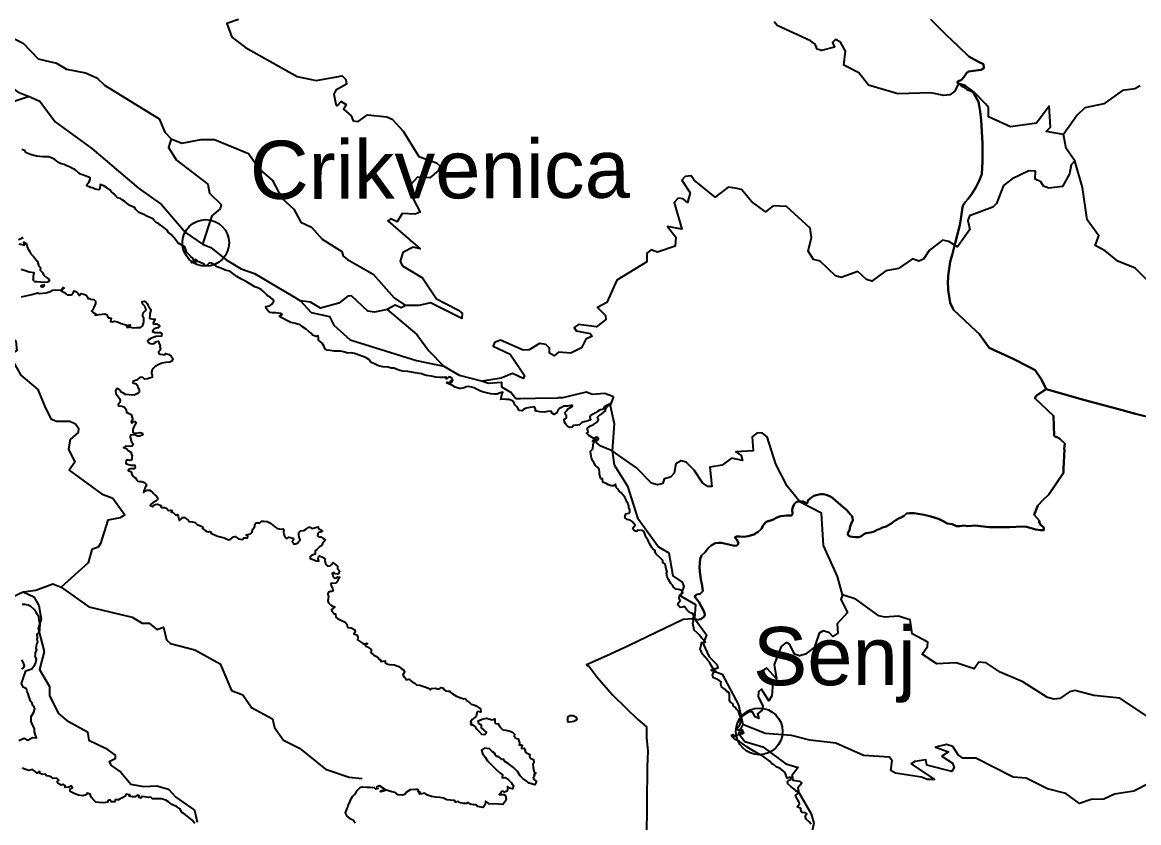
# Model space of a CAD drawing. Header units: metres. Extents: x 13.21 to 19.52, y 42.14 to 46.62.
# Drawn here: x 14.6221 to 15.0523, y 44.9561 to 45.2646 of the extents above; entities that cross this region are included whole.
import ezdxf

# ---------------------------------------------------------------- set-up
doc = ezdxf.new("R2010")
doc.units = ezdxf.units.M
doc.header["$MEASUREMENT"] = 0
for name, color, linetype in [('CESTE', 5, 'Continuous'), ('grad_manji', 1, 'Continuous'), ('granica', 2, 'Continuous'), ('hr', 9, 'Continuous'), ('naziv_manji', 1, 'Continuous')]:
    doc.layers.add(name, color=color, linetype=linetype)
doc.styles.get("Standard").update_dxf_attribs({"font": 'arial.ttf'})

msp = doc.modelspace()

# ---------------------------------------------------------------- linework, layer by layer
at = {"layer": 'CESTE'}
for p, q in [((14.69153, 45.17915), (14.69477, 45.17775)), ((14.69477, 45.17775), (14.70066, 45.17305)), ((14.71156, 45.16785), (14.72642, 45.15909)), ((14.72642, 45.15909), (14.72933, 45.15725)), ((14.82987, 45.11992), (14.82844, 45.11981)), ((14.81236, 45.1196), (14.81406, 45.11963)), ((14.81406, 45.11963), (14.81989, 45.11971)), ((14.81989, 45.11971), (14.82844, 45.11981)), ((14.8991, 44.99688), (14.89977, 44.99393))]:
    msp.add_line(p, q, dxfattribs=at)
for points in [[(14.61054, 45.26274), (14.61355, 45.25999), (14.61834, 45.25865), (14.62242, 45.25653), (14.6282, 45.25054), (14.63533, 45.24887), (14.63919, 45.24656), (14.64649, 45.24515), (14.65083, 45.24326), (14.65385, 45.24037), (14.67482, 45.22739), (14.67707, 45.22222), (14.67944, 45.21972)], [(14.70542, 45.2657), (14.70095, 45.26413), (14.70286, 45.25886), (14.70813, 45.25494), (14.72809, 45.24377), (14.73539, 45.24222), (14.74539, 45.24394), (14.74681, 45.24259), (14.74702, 45.2408), (14.74293, 45.23847), (14.74216, 45.23691), (14.74293, 45.23301), (14.7434, 45.23244), (14.74501, 45.23407), (14.74688, 45.23298), (14.74584, 45.23118), (14.74884, 45.22852), (14.74957, 45.22663), (14.75152, 45.22632), (14.75516, 45.22898), (14.76262, 45.22823), (14.76471, 45.22723), (14.76888, 45.2227), (14.77491, 45.21283), (14.78173, 45.21043), (14.78314, 45.20914), (14.78243, 45.20741), (14.77912, 45.20465), (14.77436, 45.20491), (14.77163, 45.20182), (14.77278, 45.19652), (14.77545, 45.19141), (14.77346, 45.19071), (14.76846, 45.19091), (14.76653, 45.18773), (14.7642, 45.18891), (14.76304, 45.18808), (14.77548, 45.17728), (14.77276, 45.17799), (14.76883, 45.17591), (14.76775, 45.17244), (14.76868, 45.17074), (14.77631, 45.16611), (14.78179, 45.15802), (14.79001, 45.1538), (14.7916, 45.15245), (14.79154, 45.15043), (14.7794, 45.15655), (14.77494, 45.15551), (14.76982, 45.15546)], [(15.02343, 45.22137), (15.01664, 45.22254), (15.01839, 45.22414), (15.01789, 45.23224), (15.01297, 45.22577), (15.00289, 45.22434), (14.99451, 45.22821), (14.99448, 45.23173), (14.99334, 45.2332), (14.98897, 45.23764), (14.98541, 45.24022), (14.98287, 45.24107), (14.98144, 45.23803), (14.97959, 45.23671), (14.97721, 45.23643), (14.97226, 45.23747), (14.95954, 45.23707), (14.9482, 45.24043), (14.94453, 45.24507), (14.93865, 45.24805), (14.93931, 45.25352), (14.93748, 45.25694), (14.93552, 45.25794), (14.9344, 45.25678), (14.93509, 45.25498), (14.9301, 45.25373), (14.9284, 45.25431), (14.92763, 45.25619), (14.92582, 45.25744), (14.91296, 45.2634), (14.91181, 45.26485)], [(14.61688, 45.24044), (14.6203, 45.23781), (14.62472, 45.23599)], [(15.05293, 45.24016), (15.05089, 45.23899), (15.04604, 45.23836), (15.0389, 45.2332), (15.03164, 45.23163), (15.02862, 45.22876), (15.02343, 45.22137)], [(14.62472, 45.23599), (14.6178, 45.2337), (14.61457, 45.23131)], [(14.62472, 45.23599), (14.62886, 45.23421), (14.63475, 45.22622), (14.64891, 45.21592), (14.66687, 45.20074), (14.6758, 45.19433), (14.68506, 45.18362), (14.69153, 45.17915)], [(14.67944, 45.21972), (14.6785, 45.2164), (14.68148, 45.21143), (14.6936, 45.20226), (14.69431, 45.19876), (14.69882, 45.19436), (14.6984, 45.19273), (14.69511, 45.19001), (14.69153, 45.17915)], [(14.67944, 45.21972), (14.68366, 45.21798), (14.6911, 45.21945), (14.69617, 45.21943), (14.70935, 45.21409), (14.71377, 45.20772), (14.71859, 45.20365), (14.72211, 45.19688), (14.72678, 45.19262), (14.72941, 45.18764), (14.73354, 45.18561), (14.7377, 45.18107), (14.74524, 45.17629), (14.74581, 45.17449), (14.74748, 45.17325), (14.75728, 45.16755), (14.76543, 45.15842), (14.76982, 45.15546)], [(15.02777, 45.21117), (15.02443, 45.21601), (15.02343, 45.22137)], [(15.02777, 45.21117), (15.02631, 45.20966), (15.02569, 45.20617), (15.02292, 45.20133), (15.01765, 45.20065), (15.01572, 45.20142), (15.01468, 45.20318), (15.01239, 45.20419), (15.01262, 45.20721), (15.01003, 45.2073), (15.00363, 45.20432), (15.00022, 45.20169), (14.99751, 45.19475), (14.99607, 45.19337), (14.98717, 45.18999), (14.98646, 45.18823), (14.98733, 45.1847), (14.98255, 45.17808), (14.97921, 45.18007), (14.97678, 45.1806), (14.97158, 45.17667), (14.96947, 45.17327), (14.96765, 45.1725), (14.96521, 45.17339), (14.95977, 45.16969), (14.95496, 45.16884), (14.94954, 45.1649), (14.94748, 45.16547), (14.94415, 45.16852), (14.93763, 45.16625), (14.93544, 45.16687), (14.92957, 45.17259), (14.92706, 45.17316), (14.92502, 45.17638), (14.92624, 45.18165), (14.92577, 45.18525), (14.9166, 45.19358), (14.91152, 45.19384), (14.90857, 45.19154), (14.90317, 45.19557), (14.89931, 45.20015), (14.89684, 45.20073), (14.89418, 45.20107), (14.88913, 45.19722), (14.88099, 45.20371), (14.87989, 45.20545), (14.8776, 45.20518), (14.8763, 45.20377), (14.87948, 45.19888), (14.87853, 45.19522), (14.87684, 45.19656), (14.87492, 45.1968), (14.87327, 45.19519), (14.8763, 45.18494), (14.87071, 45.18592), (14.87391, 45.18176), (14.87377, 45.17833), (14.86694, 45.17605), (14.86451, 45.17688), (14.86279, 45.17569), (14.86279, 45.17223), (14.85119, 45.16526), (14.84741, 45.15662), (14.84377, 45.15472), (14.84691, 45.15161), (14.84701, 45.15002), (14.84343, 45.14724), (14.83651, 45.14813), (14.83479, 45.14701), (14.83555, 45.14564), (14.8409, 45.14472), (14.84167, 45.14361), (14.83933, 45.1425), (14.83756, 45.13908), (14.83345, 45.13714), (14.82877, 45.13744), (14.82708, 45.136), (14.82523, 45.13714), (14.82524, 45.13902), (14.82384, 45.14042), (14.82147, 45.14083), (14.81744, 45.13843), (14.81511, 45.13825), (14.80634, 45.1421), (14.80407, 45.1412), (14.80359, 45.13981), (14.81016, 45.13672), (14.81562, 45.12844), (14.81518, 45.12729), (14.81097, 45.12931), (14.80662, 45.12751), (14.79945, 45.12628)], [(15.11689, 45.12358), (15.10956, 45.13299), (15.1009, 45.13957), (15.09692, 45.14182), (15.09209, 45.1428), (15.08855, 45.14005), (15.08651, 45.13958), (15.07651, 45.14788), (15.06986, 45.15029), (15.06686, 45.15324), (15.06471, 45.15649), (15.06405, 45.1619), (15.05538, 45.16546), (15.05097, 45.16987), (15.04435, 45.1725), (15.03941, 45.17658), (15.03555, 45.17863), (15.03694, 45.18226), (15.03246, 45.1885), (15.03069, 45.20091), (15.02777, 45.21117)], [(14.70066, 45.17305), (14.70649, 45.1696), (14.71156, 45.16785)], [(14.76271, 45.15392), (14.75782, 45.15293), (14.75531, 45.15322), (14.749, 45.15912), (14.74758, 45.15902), (14.74405, 45.15631), (14.73702, 45.15449), (14.73314, 45.15674), (14.72933, 45.15725)], [(14.72933, 45.15725), (14.73343, 45.15275), (14.74056, 45.15126), (14.74222, 45.14786), (14.74847, 45.14219), (14.77403, 45.13422), (14.78458, 45.13207)], [(14.76982, 45.15546), (14.76809, 45.15451), (14.7658, 45.15565), (14.76271, 45.15392)], [(14.76271, 45.15392), (14.77412, 45.1443), (14.77875, 45.13796), (14.78458, 45.13207)], [(14.61173, 45.14599), (14.61628, 45.14442), (14.6196, 45.14167), (14.61996, 45.13816), (14.61795, 45.13689), (14.61766, 45.1354), (14.62158, 45.12866), (14.62807, 45.1231), (14.63064, 45.11683)], [(14.78458, 45.13207), (14.79042, 45.12861), (14.79945, 45.12628)], [(14.79945, 45.12628), (14.80181, 45.12553), (14.80684, 45.12585), (14.80678, 45.12411), (14.81055, 45.12195), (14.81236, 45.1196)], [(14.82987, 45.11992), (14.83949, 45.1222), (14.84176, 45.12134), (14.84662, 45.12165), (14.84994, 45.12034)], [(14.84994, 45.12034), (14.84866, 45.11687), (14.85018, 45.1098), (14.84944, 45.09939)], [(14.63064, 45.11683), (14.63307, 45.11172), (14.63534, 45.11091), (14.6404, 45.11082), (14.64261, 45.10982), (14.64381, 45.10823), (14.64366, 45.10649), (14.64051, 45.10377), (14.63992, 45.10012), (14.64234, 45.0951), (14.64023, 45.09198), (14.65258, 45.08282), (14.657, 45.08126), (14.66166, 45.07476), (14.65985, 45.07367), (14.65503, 45.07266), (14.65224, 45.06378), (14.65134, 45.06227), (14.64889, 45.06148), (14.64746, 45.05631), (14.63712, 45.04694)], [(14.84944, 45.09939), (14.84502, 45.10119), (14.84346, 45.10259), (14.84308, 45.10469), (14.8417, 45.10295)], [(14.93816, 45.04391), (14.93632, 45.05096), (14.93085, 45.06291), (14.93011, 45.07546), (14.92191, 45.07961), (14.91694, 45.08587), (14.91245, 45.09428), (14.90919, 45.10485), (14.90743, 45.10628), (14.90527, 45.10633), (14.90345, 45.10485), (14.9038, 45.0994), (14.8971, 45.0991), (14.89909, 45.09763), (14.8997, 45.09571), (14.8954, 45.09664), (14.89179, 45.0939), (14.88702, 45.09319), (14.8879, 45.08573), (14.88635, 45.08571), (14.8843, 45.08712), (14.88105, 45.092), (14.87793, 45.09505), (14.87604, 45.09561), (14.87391, 45.09437), (14.8733, 45.09081), (14.8719, 45.08933), (14.86945, 45.0887), (14.86892, 45.08686), (14.86697, 45.08628), (14.86456, 45.08696), (14.85878, 45.09292), (14.84944, 45.09939)], [(14.84944, 45.09939), (14.85021, 45.09406), (14.85535, 45.08586), (14.85926, 45.07361), (14.86735, 45.06244), (14.87122, 45.06015), (14.87281, 45.0513), (14.87647, 45.04879), (14.87709, 45.0472), (14.8758, 45.04357), (14.88157, 45.04018), (14.88121, 45.03486), (14.88575, 45.0285), (14.88446, 45.02511), (14.88685, 45.02001), (14.88988, 45.01697), (14.89017, 45.01572), (14.88759, 45.01495), (14.89177, 45.01337), (14.89806, 45.00154), (14.8991, 44.99688)], [(14.53599, 45.09813), (14.53629, 45.09631), (14.53935, 45.09357), (14.54341, 45.08695), (14.54403, 45.08169), (14.55337, 45.0732), (14.55424, 45.07156), (14.55524, 45.06077), (14.5566, 45.05725), (14.56291, 45.05443), (14.56706, 45.04996), (14.56652, 45.0465), (14.56822, 45.04507), (14.56812, 45.03973), (14.57034, 45.03454), (14.57974, 45.03234), (14.58951, 45.03427), (14.59961, 45.03446), (14.62242, 45.04514)], [(14.62242, 45.04514), (14.62739, 45.0458), (14.63389, 45.04812), (14.63712, 45.04694)], [(14.63712, 45.04694), (14.64781, 45.03936), (14.66448, 45.0353), (14.6683, 45.033), (14.67096, 45.033), (14.67398, 45.03052), (14.67652, 45.03153), (14.67772, 45.02654), (14.67922, 45.02513), (14.68861, 45.02272), (14.69839, 45.01733), (14.70274, 45.00704), (14.70705, 45.00535), (14.7105, 45.00057), (14.71858, 44.99612), (14.71927, 44.99275), (14.72278, 44.98798), (14.72896, 44.98487), (14.73892, 44.97676), (14.74805, 44.97373), (14.75308, 44.97314)], [(14.62242, 45.04514), (14.62659, 45.04316), (14.62851, 45.03986), (14.62933, 45.03451), (14.62823, 45.03099), (14.63053, 45.02216), (14.62872, 45.01521), (14.6326, 45.0086), (14.63264, 45.00502), (14.63602, 44.99826), (14.63922, 44.99551), (14.64728, 44.99114), (14.64778, 44.98789), (14.65422, 44.98485), (14.65792, 44.98218), (14.65791, 44.98074), (14.65561, 44.97956), (14.65637, 44.97813), (14.6601, 44.97555), (14.66395, 44.97095), (14.66885, 44.9701), (14.67396, 44.97039), (14.6785, 44.96901), (14.68129, 44.96602), (14.68844, 44.96099), (14.68954, 44.95635)], [(14.93816, 45.04391), (14.93758, 45.0421), (14.94011, 45.03715), (14.93613, 45.03274), (14.93639, 45.02922), (14.93451, 45.02789), (14.93324, 45.02929), (14.93081, 45.03007), (14.92921, 45.02913), (14.92741, 45.02382), (14.92398, 45.02107), (14.92158, 45.02037), (14.91968, 45.02111), (14.91791, 45.02485), (14.91647, 45.02556), (14.91454, 45.02409), (14.9119, 45.01712), (14.91271, 45.01151), (14.909, 45.01564), (14.9071, 45.01448), (14.90757, 45.01287), (14.91132, 45.01021), (14.91101, 45.005), (14.90984, 45.00311), (14.90698, 45.00764), (14.90582, 45.00652), (14.90564, 45.0046), (14.90748, 45.00111), (14.90722, 44.99952), (14.90541, 44.99813), (14.90601, 44.99622), (14.90457, 44.99689), (14.90356, 44.99887), (14.90209, 44.99883), (14.8991, 44.99688)], [(15.05804, 44.99556), (15.04508, 45.00411), (15.035, 45.00511), (15.02777, 45.00709), (15.02572, 45.00662), (15.02197, 45.00394), (15.0196, 45.00375), (15.01717, 45.0044), (15.00775, 45.01043), (14.99901, 45.01409), (14.9935, 45.01779), (14.99077, 45.01805), (14.98894, 45.01537), (14.98201, 45.01769), (14.97454, 45.01733), (14.96886, 45.02111), (14.97102, 45.02405), (14.97107, 45.02576), (14.96499, 45.02893), (14.96428, 45.03425), (14.95965, 45.03566), (14.95455, 45.03533), (14.95217, 45.03589), (14.94335, 45.04232), (14.93816, 45.04391)], [(14.89977, 44.99393), (14.89818, 44.99059), (14.90051, 44.98745), (14.90749, 44.9853), (14.91631, 44.97882), (14.92106, 44.97745), (14.91878, 44.97439), (14.91904, 44.97255), (14.92164, 44.97216), (14.92247, 44.97133), (14.92104, 44.96959), (14.92136, 44.96781), (14.92613, 44.95949), (14.92718, 44.95594), (14.92634, 44.9525), (14.92327, 44.94979), (14.92538, 44.94645), (14.92143, 44.9423), (14.91964, 44.93152), (14.91687, 44.9288), (14.91541, 44.92527)], [(15.05676, 44.97146), (15.05047, 44.96831), (15.04308, 44.96712), (15.03885, 44.96515), (15.03404, 44.96506), (15.0295, 44.96348), (15.02426, 44.96733), (15.01717, 44.96919), (15.00893, 44.97328), (15.00393, 44.97361), (14.98954, 44.98104), (14.9846, 44.981), (14.98273, 44.98223), (14.98068, 44.98549), (14.97831, 44.98626), (14.97401, 44.98529), (14.97905, 44.98348), (14.97654, 44.98171), (14.98059, 44.97906), (14.98129, 44.97736), (14.98027, 44.97583), (14.97076, 44.97835), (14.97033, 44.98033), (14.96609, 44.97973), (14.96472, 44.97877), (14.97362, 44.97272), (14.97083, 44.97279), (14.96862, 44.97373), (14.95856, 44.97521), (14.95688, 44.97621), (14.95735, 44.97996), (14.95629, 44.98144), (14.94635, 44.98202), (14.9356, 44.98671), (14.92564, 44.98788), (14.91851, 44.98975), (14.9084, 44.99049), (14.89977, 44.99393)]]:
    msp.add_lwpolyline(points, dxfattribs=at)
at = {"layer": 'grad_manji'}
for centre in [(14.69282, 45.17958), (14.90613, 44.99132)]:
    msp.add_circle(centre, 0.00898, dxfattribs=at)
at = {"layer": 'granica'}
msp.add_lwpolyline([(14.88068, 45.03466), (14.87681, 45.03439), (14.87654, 45.03436), (14.85603, 45.02436), (14.84882, 45.02108), (14.84279, 45.01844), (14.83956, 45.01698), (14.84051, 45.01626), (14.84366, 45.01217), (14.84961, 45.00537), (14.85479, 45.00032), (14.85931, 44.99593), (14.86261, 44.99302), (14.86264, 44.98896), (14.86319, 44.98364), (14.86298, 44.9777), (14.86201, 44.8805)], dxfattribs=at)
at = {"layer": 'hr'}
for points in [[(14.97218, 45.26573), (14.97809, 45.2598), (14.98269, 45.25548), (14.9869, 45.25145), (14.99057, 45.24934), (14.99256, 45.24842), (14.9927, 45.24695), (14.9917, 45.24624), (14.98675, 45.24559), (14.98593, 45.24503), (14.98497, 45.24348), (14.98405, 45.2424), (14.98264, 45.24183), (14.98233, 45.2414), (14.98326, 45.24071), (14.984, 45.24002), (14.98482, 45.23975), (14.98542, 45.23938), (14.98623, 45.2386), (14.98785, 45.23809), (14.98851, 45.23763), (14.9895, 45.23602), (14.99058, 45.23392), (14.99105, 45.23173), (14.99124, 45.23029), (14.99167, 45.22688), (14.99215, 45.21797), (14.99214, 45.21093), (14.99183, 45.20609), (14.99171, 45.20576), (14.99089, 45.20351), (14.98952, 45.2009), (14.98807, 45.19851), (14.98664, 45.19651), (14.98553, 45.19527), (14.98473, 45.19416), (14.98448, 45.19325), (14.98411, 45.19062), (14.98391, 45.18955), (14.98357, 45.18727), (14.98326, 45.18587), (14.9816, 45.17948), (14.98049, 45.17505), (14.97974, 45.17235), (14.97893, 45.16695), (14.97891, 45.16595), (14.97884, 45.16456), (14.97892, 45.16181), (14.97892, 45.16145), (14.97974, 45.15649), (14.98099, 45.15385), (14.98968, 45.14551), (14.99089, 45.14449), (14.99477, 45.13914), (15.00395, 45.13494), (15.00977, 45.13191), (15.01242, 45.13055), (15.01495, 45.12694), (15.01665, 45.12316), (15.01299, 45.12075), (15.01229, 45.11976), (15.01955, 45.11289), (15.01971, 45.10527), (15.02021, 45.1049), (15.02084, 45.10472), (15.02143, 45.10447), (15.02205, 45.104), (15.02391, 45.10229), (15.02364, 45.10011), (15.02369, 45.09999), (15.02341, 45.09261), (15.0234, 45.091), (15.01776, 45.08262), (15.0155, 45.08062), (15.01352, 45.07843), (15.01212, 45.07484), (15.01409, 45.07244), (15.01383, 45.07185), (15.01421, 45.07154), (15.01433, 45.07117), (15.01457, 45.07085), (15.01486, 45.07064), (15.01522, 45.07046), (15.01548, 45.07016), (15.0158, 45.06965), (15.0158, 45.06935), (15.01574, 45.06893), (15.01438, 45.06893), (15.01265, 45.06909), (15.00906, 45.07013), (15.00752, 45.07024), (15.00253, 45.07005), (14.99478, 45.07005), (14.98919, 45.07061), (14.98656, 45.0704), (14.98496, 45.07061), (14.98344, 45.07039), (14.98214, 45.07047), (14.98052, 45.07112), (14.97851, 45.0714), (14.97719, 45.07226), (14.97517, 45.07318), (14.97225, 45.07411), (14.96973, 45.07475), (14.9658, 45.0754), (14.96398, 45.0754), (14.96305, 45.07526), (14.96287, 45.07523), (14.96192, 45.07434), (14.9615, 45.07409), (14.96076, 45.0738), (14.95975, 45.07334), (14.95875, 45.07276), (14.95799, 45.07224), (14.95723, 45.07159), (14.95507, 45.07027), (14.95411, 45.07005), (14.9532, 45.06974), (14.9524, 45.0693), (14.95148, 45.06898), (14.95058, 45.0683), (14.94902, 45.06795), (14.94731, 45.06777), (14.94665, 45.06741), (14.94529, 45.06648), (14.94433, 45.06612), (14.94316, 45.06612), (14.94207, 45.06626), (14.94121, 45.06641), (14.94045, 45.06678), (14.94025, 45.06734), (14.9404, 45.06791), (14.9405, 45.06822), (14.9409, 45.06888), (14.94116, 45.07026), (14.94155, 45.07137), (14.94216, 45.07276), (14.94211, 45.07369), (14.94179, 45.07441), (14.94121, 45.07505), (14.94054, 45.07586), (14.93978, 45.07673), (14.93847, 45.07773), (14.93449, 45.08125), (14.93363, 45.08186), (14.93191, 45.08253), (14.93086, 45.08272), (14.92975, 45.08268), (14.92858, 45.08246), (14.92717, 45.08204), (14.92642, 45.08157), (14.92487, 45.08025), (14.92476, 45.07943), (14.9244, 45.07917), (14.92305, 45.07989), (14.92218, 45.07986), (14.92103, 45.07993), (14.92037, 45.07967), (14.91982, 45.07914), (14.91941, 45.07857), (14.91891, 45.07735), (14.91876, 45.07643), (14.91891, 45.07558), (14.91891, 45.075), (14.91851, 45.07456), (14.91771, 45.07446), (14.91679, 45.07454), (14.91443, 45.07421), (14.91357, 45.07403), (14.91236, 45.07349), (14.91161, 45.07299), (14.90878, 45.07204), (14.9087, 45.07196), (14.90786, 45.07103), (14.90767, 45.07083), (14.90696, 45.06933), (14.90566, 45.06818), (14.90405, 45.06725), (14.90185, 45.06655), (14.90013, 45.06632), (14.89881, 45.06647), (14.8972, 45.06646), (14.89671, 45.06603), (14.89761, 45.06504), (14.89811, 45.06375), (14.8975, 45.06297), (14.8966, 45.06289), (14.89157, 45.06396), (14.89036, 45.06403), (14.88913, 45.06381), (14.88763, 45.06295), (14.88642, 45.06188), (14.88522, 45.06045), (14.88392, 45.0591), (14.88341, 45.05767), (14.88321, 45.05631), (14.88311, 45.05453), (14.88321, 45.0531), (14.88363, 45.04982), (14.88413, 45.0476), (14.88433, 45.04539), (14.88333, 45.04432), (14.88203, 45.0441), (14.88132, 45.04353), (14.88152, 45.04275), (14.88233, 45.0419), (14.88293, 45.04096), (14.88386, 45.03926), (14.88456, 45.03819), (14.88506, 45.03697), (14.88517, 45.03597), (14.88466, 45.03532), (14.88366, 45.03461), (14.88215, 45.03432), (14.88092, 45.03468), (14.88068, 45.03466), (14.88065, 45.03536), (14.881, 45.03588), (14.8808, 45.03616), (14.88036, 45.03676), (14.87958, 45.03705), (14.87887, 45.03755), (14.87821, 45.03814), (14.87737, 45.0394), (14.87657, 45.03923), (14.87561, 45.039), (14.8748, 45.04008), (14.87503, 45.04084), (14.87567, 45.04171), (14.87529, 45.04263), (14.87544, 45.04365), (14.87666, 45.04457), (14.87629, 45.0456), (14.87506, 45.04601), (14.87414, 45.04616), (14.87326, 45.04678), (14.87274, 45.04765), (14.87203, 45.04836), (14.87111, 45.04991), (14.8706, 45.05085), (14.87033, 45.05224), (14.87062, 45.053), (14.8703, 45.05385), (14.87005, 45.05523), (14.86989, 45.05578), (14.86902, 45.05634), (14.8689, 45.05713), (14.86792, 45.05818), (14.86639, 45.05964), (14.86593, 45.06035), (14.86596, 45.06102), (14.86514, 45.06161), (14.86466, 45.06222), (14.86395, 45.06344), (14.86322, 45.06517), (14.86248, 45.06605), (14.86211, 45.06707), (14.8618, 45.06824), (14.86084, 45.06869), (14.85921, 45.06885), (14.85898, 45.06841), (14.85844, 45.06851), (14.85779, 45.06889), (14.85738, 45.06943), (14.85781, 45.07015), (14.85834, 45.07085), (14.85785, 45.07146), (14.85709, 45.07226), (14.85631, 45.07269), (14.85528, 45.07293), (14.85433, 45.07379), (14.85465, 45.07521), (14.85582, 45.0754), (14.85626, 45.07594), (14.8563, 45.07676), (14.8559, 45.07761), (14.8558, 45.07827), (14.85544, 45.07926), (14.85512, 45.07982), (14.85476, 45.08083), (14.85429, 45.08153), (14.85368, 45.08236), (14.85276, 45.08341), (14.85211, 45.08396), (14.85155, 45.08479), (14.85103, 45.08532), (14.85067, 45.08654), (14.84998, 45.08598), (14.84915, 45.08596), (14.84808, 45.08635), (14.84733, 45.08675), (14.84649, 45.08709), (14.84581, 45.08739), (14.84565, 45.08864), (14.84501, 45.0887), (14.84499, 45.08912), (14.84455, 45.09045), (14.84461, 45.09144), (14.84438, 45.09224), (14.84388, 45.09306), (14.84299, 45.09385), (14.84235, 45.09493), (14.84187, 45.09572), (14.84147, 45.09669), (14.84122, 45.09811), (14.84103, 45.09934), (14.84197, 45.1002), (14.84216, 45.10173), (14.84228, 45.10251), (14.84272, 45.10328), (14.84373, 45.10356), (14.84415, 45.1041), (14.84372, 45.10466), (14.84237, 45.10425), (14.8404, 45.10536), (14.83951, 45.10621), (14.84024, 45.10661), (14.84001, 45.10735), (14.83978, 45.1081), (14.84078, 45.10891), (14.8423, 45.10965), (14.84381, 45.11057), (14.8442, 45.11149), (14.84368, 45.11234), (14.84435, 45.11298), (14.84548, 45.11376), (14.84684, 45.11482), (14.8469, 45.1156), (14.84725, 45.11613), (14.84876, 45.11757), (14.84816, 45.11734), (14.8475, 45.11709), (14.84646, 45.11637), (14.84589, 45.11535), (14.84483, 45.11523), (14.84374, 45.11456), (14.84302, 45.11404), (14.84214, 45.11352), (14.84136, 45.11313), (14.84086, 45.11249), (14.84103, 45.11134), (14.84021, 45.11102), (14.83862, 45.11058), (14.83758, 45.11018), (14.83685, 45.10945), (14.83595, 45.1093), (14.83459, 45.10919), (14.83398, 45.10859), (14.83318, 45.10842), (14.83248, 45.10865), (14.83189, 45.10929), (14.83142, 45.10989), (14.83101, 45.11045), (14.83091, 45.1116), (14.83181, 45.1121), (14.83189, 45.11306), (14.83149, 45.11346), (14.83135, 45.11439), (14.83183, 45.11492), (14.83231, 45.11559), (14.83306, 45.11607), (14.83415, 45.11664), (14.8342, 45.11692), (14.83348, 45.11698), (14.8322, 45.1167), (14.83084, 45.11663), (14.82988, 45.11611), (14.82968, 45.116), (14.82919, 45.11574), (14.8285, 45.115), (14.82796, 45.11391), (14.82708, 45.1134), (14.82644, 45.11379), (14.82596, 45.1147), (14.82451, 45.11457), (14.82319, 45.11441), (14.8216, 45.11447), (14.81971, 45.11492), (14.81987, 45.11553), (14.81951, 45.11636), (14.81775, 45.1161), (14.81637, 45.11593), (14.81538, 45.11548), (14.81458, 45.11491), (14.81362, 45.11497), (14.81306, 45.11587), (14.81257, 45.11655), (14.81204, 45.11709), (14.8118, 45.11752), (14.81165, 45.11779), (14.811, 45.11868), (14.80964, 45.11918), (14.80847, 45.11929), (14.80742, 45.11938), (14.80656, 45.11921), (14.80669, 45.11974), (14.80696, 45.121), (14.80735, 45.12203), (14.80583, 45.12166), (14.80514, 45.12132), (14.80385, 45.12129), (14.80265, 45.12135), (14.80095, 45.12175), (14.7995, 45.1222), (14.79843, 45.12256), (14.79713, 45.12327), (14.79625, 45.1237), (14.79414, 45.12419), (14.79326, 45.12417), (14.79184, 45.12357), (14.79115, 45.12351), (14.79048, 45.12345), (14.7897, 45.12367), (14.78893, 45.12399), (14.78788, 45.12462), (14.78699, 45.12501), (14.78571, 45.12547), (14.78587, 45.12592), (14.78651, 45.12581), (14.78715, 45.12564), (14.78779, 45.12609), (14.78707, 45.12632), (14.78803, 45.12672), (14.78762, 45.12751), (14.78706, 45.12785), (14.78646, 45.12799), (14.78562, 45.12717), (14.78515, 45.12745), (14.78542, 45.12783), (14.78523, 45.1278), (14.7841, 45.12768), (14.78303, 45.12767), (14.78146, 45.12778), (14.77985, 45.12818), (14.7778, 45.12852), (14.77602, 45.12915), (14.77349, 45.12948), (14.77071, 45.13008), (14.76859, 45.13018), (14.7668, 45.13065), (14.76543, 45.13135), (14.76433, 45.13132), (14.76316, 45.13164), (14.76112, 45.13179), (14.75939, 45.13224), (14.7579, 45.13292), (14.7566, 45.13348), (14.75603, 45.13437), (14.75467, 45.13524), (14.75371, 45.13572), (14.75018, 45.13693), (14.74882, 45.13723), (14.74745, 45.13713), (14.74643, 45.13742), (14.74488, 45.13786), (14.74389, 45.13784), (14.74233, 45.13786), (14.74071, 45.13808), (14.73942, 45.13819), (14.73873, 45.13889), (14.73838, 45.13989), (14.73766, 45.14096), (14.73686, 45.14164), (14.73627, 45.14204), (14.73633, 45.14284), (14.73619, 45.14378), (14.73531, 45.14348), (14.73401, 45.144), (14.7334, 45.14478), (14.73265, 45.14537), (14.73153, 45.1463), (14.72974, 45.14755), (14.72915, 45.14798), (14.72833, 45.14832), (14.72684, 45.14866), (14.72563, 45.14897), (14.72434, 45.14949), (14.7236, 45.14993), (14.72261, 45.15045), (14.72184, 45.15081), (14.72125, 45.1514), (14.72224, 45.15202), (14.72159, 45.15239), (14.71987, 45.15261), (14.71857, 45.15262), (14.71769, 45.1528), (14.71684, 45.15345), (14.71612, 45.15424), (14.71599, 45.1551), (14.71675, 45.1552), (14.71764, 45.1555), (14.71829, 45.15599), (14.719, 45.15716), (14.7185, 45.15792), (14.71774, 45.15848), (14.71667, 45.15916), (14.71621, 45.15971), (14.71514, 45.16073), (14.71434, 45.16156), (14.71285, 45.16223), (14.71174, 45.16264), (14.71001, 45.16373), (14.70877, 45.16441), (14.70757, 45.16507), (14.70628, 45.16578), (14.70475, 45.16663), (14.70323, 45.16775), (14.70212, 45.1687), (14.70036, 45.16906), (14.69932, 45.1696), (14.69728, 45.17037), (14.69613, 45.17117), (14.69508, 45.17176), (14.69424, 45.17185), (14.69366, 45.17125), (14.69303, 45.17074), (14.69214, 45.17096), (14.69222, 45.17136), (14.69013, 45.17232), (14.68934, 45.17239), (14.68749, 45.17191), (14.68724, 45.1722), (14.68953, 45.17276), (14.68894, 45.17316), (14.68811, 45.17289), (14.68783, 45.17374), (14.68712, 45.17439), (14.68607, 45.17542), (14.68544, 45.17603), (14.68518, 45.17688), (14.68481, 45.17805), (14.68393, 45.1785), (14.68208, 45.17963), (14.68115, 45.18094), (14.6804, 45.18175), (14.68018, 45.18201), (14.67955, 45.18276), (14.67847, 45.18365), (14.67792, 45.18446), (14.6766, 45.18556), (14.67477, 45.18688), (14.67366, 45.18744), (14.67297, 45.18822), (14.67244, 45.18892), (14.67017, 45.18985), (14.66864, 45.19065), (14.66703, 45.19134), (14.66579, 45.19253), (14.66533, 45.19317), (14.66351, 45.19405), (14.6625, 45.19476), (14.66165, 45.1955), (14.6606, 45.19621), (14.65991, 45.19676), (14.65887, 45.19698), (14.65828, 45.19746), (14.65737, 45.19852), (14.65632, 45.19939), (14.65582, 45.19999), (14.65456, 45.20096), (14.65356, 45.20154), (14.65211, 45.20215), (14.65204, 45.2004), (14.65155, 45.20001), (14.65014, 45.20025), (14.6492, 45.20084), (14.64838, 45.20097), (14.64698, 45.20157), (14.64718, 45.2022), (14.64769, 45.20269), (14.64808, 45.20343), (14.64826, 45.20413), (14.64832, 45.20472), (14.64673, 45.20534), (14.64461, 45.20611), (14.64386, 45.20651), (14.64304, 45.20731), (14.64234, 45.20792), (14.6415, 45.2083), (14.64035, 45.20885), (14.63954, 45.20919), (14.6383, 45.20985), (14.63706, 45.21007), (14.63605, 45.21054), (14.63462, 45.21168), (14.63332, 45.21233), (14.63217, 45.21275), (14.6299, 45.21277), (14.62762, 45.21304), (14.62515, 45.21366), (14.62351, 45.21441), (14.62305, 45.21523), (14.62195, 45.21561)], [(15.0584, 45.11195), (15.05106, 45.11376), (15.04455, 45.1155), (15.03161, 45.11896), (15.01665, 45.12316), (15.01495, 45.12694), (15.01242, 45.13055), (15.00977, 45.13191), (15.00395, 45.13494), (14.99477, 45.13914), (14.99089, 45.14449), (14.98968, 45.14551), (14.98099, 45.15385), (14.97974, 45.15649), (14.97892, 45.16145), (14.97892, 45.16181), (14.97884, 45.16456), (14.97891, 45.16595), (14.97893, 45.16695), (14.97974, 45.17235), (14.98049, 45.17505), (14.9816, 45.17948), (14.98326, 45.18587), (14.98357, 45.18727), (14.98391, 45.18955), (14.98411, 45.19062), (14.98448, 45.19325), (14.98473, 45.19416), (14.98553, 45.19527), (14.98664, 45.19651), (14.98807, 45.19851), (14.98952, 45.2009), (14.99089, 45.20351), (14.99171, 45.20576), (14.99183, 45.20609), (14.99214, 45.21093), (14.99215, 45.21797), (14.99167, 45.22688), (14.99124, 45.23029), (14.99105, 45.23173), (14.99058, 45.23392), (14.9895, 45.23602), (14.98851, 45.23763), (14.98785, 45.23809), (14.98623, 45.2386), (14.98542, 45.23938), (14.98482, 45.23975), (14.984, 45.24002), (14.98326, 45.24071), (14.98233, 45.2414), (14.98264, 45.24183), (14.98405, 45.2424), (14.98497, 45.24348), (14.98593, 45.24503), (14.98675, 45.24559), (14.9917, 45.24624), (14.9927, 45.24695), (14.99256, 45.24842), (14.99057, 45.24934), (14.9869, 45.25145), (14.98269, 45.25548), (14.97809, 45.2598), (14.97218, 45.26573)], [(14.62183, 45.18195), (14.62229, 45.1814), (14.6207, 45.18074)], [(14.62082, 45.17922), (14.62296, 45.17865), (14.62266, 45.17981), (14.6237, 45.1792), (14.624, 45.17813), (14.62419, 45.17739), (14.62494, 45.17646), (14.62537, 45.17531), (14.62638, 45.17433), (14.6275, 45.17302), (14.62801, 45.17238), (14.6283, 45.17098), (14.62915, 45.17), (14.629, 45.1691), (14.62988, 45.16819), (14.63029, 45.16726), (14.63143, 45.16626), (14.63228, 45.1658), (14.63264, 45.16503), (14.6318, 45.1644), (14.63067, 45.16426), (14.62929, 45.16444), (14.62776, 45.16459), (14.62694, 45.16457), (14.62632, 45.16522), (14.6265, 45.16558), (14.6265, 45.16673), (14.62672, 45.16804), (14.62477, 45.16832), (14.62334, 45.16882), (14.62242, 45.16903), (14.6217, 45.16929)], [(14.62178, 45.15878), (14.62401, 45.15928), (14.62585, 45.15965), (14.62792, 45.16035), (14.62881, 45.16002), (14.63117, 45.16028), (14.63265, 45.1607), (14.63378, 45.16141), (14.63508, 45.16152), (14.63691, 45.16141), (14.63789, 45.1624), (14.63825, 45.1622), (14.63709, 45.16107), (14.63788, 45.16075), (14.63879, 45.16028), (14.6387, 45.16002), (14.63941, 45.15961), (14.64113, 45.15963), (14.64167, 45.16034), (14.64205, 45.16107), (14.64297, 45.16078), (14.64356, 45.16015), (14.64412, 45.15937), (14.64473, 45.16008), (14.64586, 45.15979), (14.64671, 45.15946), (14.6472, 45.15876), (14.64743, 45.15815), (14.64812, 45.15816), (14.64844, 45.15795), (14.64965, 45.15778), (14.65037, 45.15713), (14.65035, 45.15629), (14.64989, 45.15535), (14.64967, 45.15469), (14.64919, 45.15363), (14.64877, 45.15322), (14.64946, 45.15271), (14.65041, 45.15221), (14.65018, 45.15169), (14.65175, 45.15197), (14.65291, 45.15211), (14.65394, 45.15222), (14.65486, 45.15185), (14.65499, 45.15109), (14.65558, 45.15071), (14.6564, 45.1506), (14.65624, 45.14977), (14.65617, 45.14934), (14.65676, 45.14916), (14.65764, 45.14946), (14.65883, 45.14917), (14.66027, 45.14856), (14.66115, 45.14831), (14.66199, 45.14796), (14.66262, 45.14781), (14.66291, 45.14789), (14.66365, 45.14799), (14.66371, 45.1478), (14.66233, 45.14747), (14.66258, 45.14697), (14.663, 45.14709), (14.66336, 45.14718), (14.6643, 45.147), (14.66509, 45.14691), (14.66612, 45.14694), (14.66733, 45.14693), (14.66771, 45.147), (14.66848, 45.14755), (14.66879, 45.14868), (14.66892, 45.14932), (14.66891, 45.1506), (14.66851, 45.15105), (14.66858, 45.15191), (14.66867, 45.15268), (14.66947, 45.15339), (14.66982, 45.15394), (14.66948, 45.1547), (14.66933, 45.1552), (14.66889, 45.15571), (14.66843, 45.15616), (14.66836, 45.15703), (14.66916, 45.15719), (14.66967, 45.15683), (14.67018, 45.15618), (14.6705, 45.1556), (14.6707, 45.15502), (14.67132, 45.15445), (14.67168, 45.15357), (14.67129, 45.15236), (14.67121, 45.15146), (14.67111, 45.15073), (14.67125, 45.15039), (14.67206, 45.1503), (14.67326, 45.15017), (14.67297, 45.14943), (14.67256, 45.14881), (14.67262, 45.14827), (14.67341, 45.14833), (14.67392, 45.14836), (14.6749, 45.14791), (14.67517, 45.14754), (14.6744, 45.14689), (14.67296, 45.14652), (14.67258, 45.14606), (14.67233, 45.14542), (14.67324, 45.14508), (14.67428, 45.14502), (14.67545, 45.14507), (14.67587, 45.14436), (14.67571, 45.14363), (14.67368, 45.14357), (14.67291, 45.1433), (14.67171, 45.14269), (14.67065, 45.14216), (14.67038, 45.14182), (14.67085, 45.14102), (14.67124, 45.14079), (14.67237, 45.14066), (14.67325, 45.14103), (14.6735, 45.14151), (14.67457, 45.14166), (14.6748, 45.14092), (14.6752, 45.13998), (14.67514, 45.13948), (14.67535, 45.13884), (14.67506, 45.13809), (14.67458, 45.13754), (14.67468, 45.13694), (14.67523, 45.13671), (14.67622, 45.13655), (14.67695, 45.13643), (14.67733, 45.13698), (14.67877, 45.13655), (14.67949, 45.1359), (14.6801, 45.13497), (14.6797, 45.13395), (14.67902, 45.13357), (14.67737, 45.13343), (14.67585, 45.13321), (14.67474, 45.13273), (14.67336, 45.1319), (14.67295, 45.13159), (14.67255, 45.1312), (14.67214, 45.13061), (14.67189, 45.12971), (14.67189, 45.1292), (14.67212, 45.12859), (14.67214, 45.12811), (14.672, 45.12772), (14.6712, 45.12739), (14.67033, 45.12721), (14.66916, 45.12711), (14.6684, 45.12778), (14.66737, 45.1277), (14.66677, 45.1272), (14.66627, 45.12669), (14.66485, 45.1263), (14.66477, 45.12565), (14.66603, 45.12528), (14.66653, 45.12464), (14.6667, 45.12387), (14.66721, 45.12301), (14.66722, 45.122), (14.66623, 45.12137), (14.66529, 45.12088), (14.66332, 45.12108), (14.66192, 45.12114), (14.66085, 45.12182), (14.66014, 45.12204), (14.6599, 45.12268), (14.65934, 45.12327), (14.6585, 45.12341), (14.65798, 45.12263), (14.65816, 45.12153), (14.6591, 45.12039), (14.6596, 45.11966), (14.6598, 45.11886), (14.65975, 45.11806), (14.65901, 45.11732), (14.65921, 45.11679), (14.66066, 45.11662), (14.66148, 45.11628), (14.66213, 45.11542), (14.66224, 45.11427), (14.66274, 45.11407), (14.66404, 45.11351), (14.66437, 45.11263), (14.66463, 45.11188), (14.66463, 45.11137), (14.66403, 45.11073), (14.66436, 45.11016), (14.66494, 45.11069), (14.66562, 45.11078), (14.66595, 45.1104), (14.66543, 45.10948), (14.66508, 45.10872), (14.66487, 45.10801), (14.66471, 45.10755), (14.66469, 45.10679), (14.66469, 45.10652), (14.66515, 45.10627), (14.66579, 45.10626), (14.66666, 45.10638), (14.66757, 45.10654), (14.66829, 45.10622), (14.66862, 45.10556), (14.66742, 45.10509), (14.66648, 45.10507), (14.66553, 45.10556), (14.66424, 45.10552), (14.66379, 45.10562), (14.66367, 45.10473), (14.66393, 45.104), (14.6639, 45.10354), (14.66426, 45.10285), (14.66488, 45.1022), (14.66435, 45.10119), (14.66302, 45.10111), (14.66191, 45.1012), (14.66107, 45.10071), (14.66224, 45.10038), (14.66294, 45.0996), (14.66408, 45.09887), (14.66409, 45.09829), (14.6644, 45.09765), (14.6643, 45.09685), (14.66429, 45.09599), (14.66356, 45.09578), (14.66226, 45.09602), (14.66209, 45.09573), (14.66201, 45.09481), (14.6621, 45.09442), (14.66402, 45.09397), (14.66496, 45.09398), (14.66555, 45.09387), (14.66559, 45.09295), (14.66511, 45.09256), (14.66397, 45.09256), (14.66303, 45.09225), (14.66297, 45.09183), (14.66411, 45.09136), (14.66435, 45.09042), (14.66458, 45.08976), (14.66517, 45.08928), (14.66588, 45.08885), (14.66615, 45.08831), (14.6667, 45.08779), (14.66729, 45.08764), (14.668, 45.08765), (14.66917, 45.08724), (14.66992, 45.08652), (14.66945, 45.08535), (14.6693, 45.08491), (14.6691, 45.08445), (14.66895, 45.08374), (14.66889, 45.08336), (14.66947, 45.08401), (14.67024, 45.08423), (14.67108, 45.08424), (14.67173, 45.08391), (14.67233, 45.08351), (14.67264, 45.083), (14.67315, 45.0825), (14.67376, 45.08206), (14.67428, 45.08142), (14.67439, 45.08084), (14.67352, 45.08003), (14.67245, 45.07946), (14.67164, 45.0789), (14.67134, 45.07838), (14.67205, 45.07816), (14.67236, 45.07787), (14.67259, 45.07835), (14.67329, 45.07871), (14.67423, 45.07884), (14.67561, 45.07835), (14.67557, 45.0778), (14.67606, 45.07762), (14.677, 45.07763), (14.67781, 45.07717), (14.67837, 45.07656), (14.67876, 45.07642), (14.67934, 45.07652), (14.6799, 45.07639), (14.67955, 45.07585), (14.68022, 45.07569), (14.68058, 45.07544), (14.68074, 45.07513), (14.68108, 45.07492), (14.68137, 45.07458), (14.68195, 45.07488), (14.68221, 45.07431), (14.68229, 45.07358), (14.68242, 45.07314), (14.68265, 45.0726), (14.68307, 45.07294), (14.68352, 45.07335), (14.684, 45.0738), (14.68461, 45.0738), (14.68605, 45.0727), (14.68635, 45.07223), (14.68769, 45.07214), (14.68871, 45.07178), (14.68953, 45.07106), (14.69106, 45.07041), (14.69181, 45.06988), (14.69162, 45.06948), (14.69265, 45.06871), (14.69324, 45.06832), (14.69393, 45.06817), (14.69424, 45.06838), (14.69493, 45.06813), (14.6948, 45.06773), (14.69682, 45.06681), (14.69738, 45.06658), (14.69899, 45.06616), (14.69991, 45.06591), (14.70156, 45.06511), (14.7024, 45.06544), (14.70346, 45.06634), (14.70414, 45.06642), (14.70486, 45.06593), (14.70538, 45.06555), (14.70697, 45.06521), (14.70749, 45.06588), (14.70887, 45.06586), (14.70897, 45.0666), (14.70841, 45.06705), (14.70899, 45.06719), (14.71012, 45.06748), (14.71073, 45.06816), (14.71085, 45.06903), (14.71101, 45.06931), (14.71159, 45.06998), (14.7119, 45.07133), (14.71238, 45.07175), (14.71362, 45.07175), (14.71426, 45.07237), (14.7152, 45.07231), (14.7165, 45.0722), (14.71696, 45.07197), (14.71799, 45.07141), (14.71855, 45.07095), (14.71949, 45.07015), (14.72018, 45.06965), (14.7211, 45.06938), (14.72195, 45.06926), (14.72266, 45.0694), (14.72291, 45.06899), (14.72273, 45.06806), (14.72288, 45.0673), (14.72326, 45.06634), (14.72364, 45.06592), (14.72422, 45.06567), (14.72487, 45.06612), (14.72584, 45.06594), (14.72648, 45.06575), (14.72669, 45.06519), (14.72615, 45.0644), (14.72657, 45.06385), (14.72667, 45.06357), (14.72739, 45.06364), (14.72822, 45.06388), (14.72886, 45.06467), (14.72924, 45.0651), (14.72882, 45.06615), (14.72867, 45.06714), (14.72873, 45.06794), (14.72935, 45.06857), (14.73067, 45.06879), (14.73164, 45.06933), (14.73248, 45.07002), (14.73299, 45.07003), (14.73374, 45.06952), (14.73613, 45.07009), (14.73623, 45.06944), (14.73725, 45.06901), (14.73787, 45.06829), (14.73635, 45.06791), (14.73596, 45.06752), (14.73584, 45.06674), (14.73649, 45.06622), (14.73711, 45.06636), (14.73799, 45.06581), (14.73896, 45.06515), (14.73838, 45.06432), (14.73783, 45.06379), (14.73751, 45.06301), (14.73663, 45.06239), (14.73573, 45.06149), (14.73494, 45.06087), (14.73495, 45.05961), (14.73359, 45.05912), (14.73304, 45.0587), (14.73303, 45.05789), (14.73417, 45.05752), (14.73534, 45.05704), (14.73637, 45.05686), (14.73611, 45.05776), (14.73634, 45.05887), (14.7366, 45.05892), (14.73784, 45.05842), (14.7387, 45.05776), (14.73876, 45.05687), (14.739, 45.05621), (14.73913, 45.05558), (14.73984, 45.05504), (14.74074, 45.05511), (14.74122, 45.05567), (14.74194, 45.0564), (14.74232, 45.05597), (14.74353, 45.05501), (14.7436, 45.054), (14.74435, 45.0532), (14.74394, 45.05219), (14.74356, 45.0519), (14.74279, 45.05205), (14.7422, 45.0526), (14.74149, 45.05216), (14.74181, 45.05151), (14.74198, 45.05092), (14.74237, 45.05042), (14.74315, 45.05049), (14.74369, 45.05086), (14.7445, 45.05077), (14.7438, 45.0499), (14.74336, 45.04885), (14.74292, 45.0484), (14.741, 45.0483), (14.74117, 45.04738), (14.74169, 45.04645), (14.74194, 45.04554), (14.74142, 45.04526), (14.7408, 45.04526), (14.74015, 45.045), (14.73981, 45.04429), (14.74004, 45.04372), (14.74017, 45.04335), (14.74001, 45.04248), (14.7398, 45.04163), (14.74009, 45.0409), (14.74095, 45.04004), (14.74135, 45.03968), (14.74258, 45.03926), (14.74173, 45.03874), (14.74128, 45.03823), (14.74136, 45.03759), (14.74198, 45.03709), (14.74232, 45.03657), (14.74284, 45.03661), (14.74297, 45.03538), (14.74362, 45.03478), (14.74434, 45.03442), (14.74516, 45.03399), (14.74658, 45.03341), (14.7472, 45.03262), (14.7473, 45.0319), (14.74762, 45.03133), (14.74884, 45.03118), (14.75026, 45.03046), (14.75037, 45.02952), (14.74987, 45.02889), (14.75109, 45.02858), (14.75139, 45.02764), (14.7513, 45.02659), (14.75242, 45.02587), (14.75319, 45.02533), (14.75377, 45.02512), (14.75425, 45.02509), (14.75479, 45.02533), (14.75512, 45.02516), (14.75426, 45.02458), (14.7545, 45.0241), (14.75532, 45.02396), (14.75566, 45.02358), (14.75643, 45.02297), (14.75663, 45.02229), (14.75633, 45.02182), (14.75658, 45.02157), (14.7576, 45.02075), (14.75838, 45.0203), (14.7592, 45.01966), (14.75964, 45.01911), (14.76031, 45.01877), (14.76032, 45.0182), (14.76123, 45.01844), (14.76195, 45.01851), (14.76195, 45.01774), (14.76241, 45.01735), (14.76344, 45.01713), (14.76547, 45.01695), (14.76718, 45.01631), (14.76805, 45.01563), (14.76898, 45.01505), (14.76937, 45.01409), (14.7688, 45.01317), (14.76937, 45.01211), (14.76986, 45.01156), (14.77, 45.01121), (14.77102, 45.01142), (14.77235, 45.01045), (14.77337, 45.00987), (14.77407, 45.00924), (14.77527, 45.00917), (14.77682, 45.00857), (14.77864, 45.008), (14.77935, 45.00729), (14.77963, 45.00788), (14.78134, 45.00791), (14.78232, 45.00757), (14.78309, 45.00793), (14.78344, 45.00827), (14.78447, 45.00791), (14.78442, 45.00759), (14.78526, 45.00693), (14.78629, 45.00684), (14.78688, 45.00678), (14.78702, 45.00638), (14.78772, 45.0059), (14.78919, 45.00497), (14.79077, 45.0044), (14.79195, 45.00403), (14.79228, 45.00387), (14.79277, 45.00393), (14.79374, 45.00297), (14.79451, 45.00243), (14.79511, 45.00184), (14.79615, 45.00159), (14.79707, 45.00118), (14.7987, 45.00006), (14.79878, 44.99874), (14.79765, 44.99904), (14.79725, 44.99842), (14.79703, 44.99705), (14.79554, 44.99589), (14.79483, 44.995), (14.79528, 44.99441), (14.79486, 44.994), (14.79518, 44.99366), (14.79557, 44.99387), (14.79589, 44.99366), (14.79679, 44.99289), (14.79728, 44.99221), (14.79808, 44.9914), (14.79913, 44.99027), (14.80043, 44.99016), (14.80098, 44.991), (14.80016, 44.9918), (14.79903, 44.99262), (14.79912, 44.99369), (14.79809, 44.99417), (14.79786, 44.99536), (14.79936, 44.99603), (14.80105, 44.99639), (14.80192, 44.99612), (14.80316, 44.99577), (14.80426, 44.99613), (14.80424, 44.99491), (14.80456, 44.99432), (14.80546, 44.99426), (14.80614, 44.99304), (14.80732, 44.99192), (14.80851, 44.99175), (14.81009, 44.99135), (14.81101, 44.991), (14.81182, 44.99029), (14.81169, 44.98948), (14.81233, 44.98868), (14.8132, 44.98842), (14.81377, 44.98691), (14.81364, 44.98617), (14.81442, 44.98608), (14.8149, 44.98575), (14.81455, 44.98517), (14.81455, 44.98471), (14.81552, 44.9849), (14.81577, 44.98417), (14.81606, 44.98326), (14.817, 44.98283), (14.81771, 44.98242), (14.81757, 44.98162), (14.8181, 44.98086), (14.81916, 44.98051), (14.81929, 44.97945), (14.81886, 44.97865), (14.81903, 44.97744), (14.81921, 44.97616), (14.81942, 44.97562), (14.81999, 44.97525), (14.81928, 44.97464), (14.81951, 44.97405), (14.81896, 44.97354), (14.81931, 44.97274), (14.82022, 44.97203), (14.81969, 44.97077), (14.81743, 44.97139), (14.81627, 44.97228), (14.81498, 44.97314), (14.814, 44.97414), (14.8129, 44.97581), (14.81279, 44.97593), (14.81143, 44.97743), (14.80942, 44.97889), (14.80813, 44.97977), (14.80765, 44.98049), (14.807, 44.98054), (14.80545, 44.98164), (14.80487, 44.98164), (14.80407, 44.98251), (14.80432, 44.98273), (14.80335, 44.98348), (14.8022, 44.98455), (14.80019, 44.98485), (14.79907, 44.98414), (14.79952, 44.98276), (14.80051, 44.9814), (14.80144, 44.97998), (14.80298, 44.97837), (14.80458, 44.97673), (14.80619, 44.97533), (14.80718, 44.97463), (14.80708, 44.97339), (14.80821, 44.97359), (14.80946, 44.97259), (14.8106, 44.97154), (14.8114, 44.97014), (14.81103, 44.96919), (14.81001, 44.96946), (14.80904, 44.97006), (14.80911, 44.96912), (14.80895, 44.96822), (14.80793, 44.96786), (14.80713, 44.96844), (14.80664, 44.96786), (14.8064, 44.96756), (14.80593, 44.96697), (14.80768, 44.96702), (14.80832, 44.96656), (14.80857, 44.96524), (14.80801, 44.9642), (14.80735, 44.9631), (14.8056, 44.96328), (14.8046, 44.96335), (14.80202, 44.96321), (14.80149, 44.9638), (14.80063, 44.96438), (14.80049, 44.96313), (14.79966, 44.96199), (14.79752, 44.9624), (14.79707, 44.96307), (14.79611, 44.96296), (14.79484, 44.96329), (14.794, 44.96392), (14.79326, 44.96354), (14.79215, 44.96356), (14.79053, 44.9639), (14.79012, 44.96426), (14.78911, 44.96401), (14.78866, 44.96473), (14.78708, 44.96481), (14.7857, 44.96495), (14.7845, 44.96554), (14.78305, 44.96588), (14.78138, 44.96595), (14.77977, 44.96621), (14.77827, 44.96679), (14.77729, 44.96748), (14.77536, 44.96713), (14.77504, 44.96758), (14.7754, 44.96788), (14.77466, 44.96799), (14.77476, 44.96863), (14.77434, 44.96886), (14.77359, 44.96888), (14.77154, 44.96874), (14.77019, 44.96795), (14.76958, 44.96698), (14.76856, 44.96671), (14.76703, 44.9668), (14.76575, 44.9677), (14.7645, 44.96803), (14.76246, 44.9686), (14.76032, 44.96804), (14.76013, 44.96844), (14.76198, 44.96891), (14.75974, 44.97027), (14.75936, 44.97018), (14.75869, 44.96988), (14.75927, 44.96926), (14.7584, 44.96905), (14.75777, 44.96967), (14.75693, 44.96962), (14.75624, 44.96964), (14.75498, 44.96966), (14.75339, 44.96984), (14.75314, 44.96977), (14.75222, 44.96952), (14.75094, 44.96828), (14.75026, 44.96716), (14.74925, 44.96603), (14.74844, 44.96482), (14.74799, 44.96344), (14.74771, 44.96296), (14.74751, 44.96241), (14.74709, 44.96138), (14.74651, 44.95987), (14.74714, 44.95864), (14.7484, 44.95775), (14.74966, 44.95721), (14.75044, 44.95611)], [(14.92607, 44.95553), (14.92532, 44.95645), (14.92425, 44.95747), (14.92379, 44.95883), (14.92448, 44.95949), (14.92396, 44.95995), (14.9226, 44.96008), (14.92208, 44.96101), (14.92208, 44.96162), (14.92075, 44.96224), (14.92124, 44.96291), (14.92166, 44.96339), (14.92151, 44.96393), (14.92141, 44.9641), (14.92099, 44.96476), (14.92013, 44.96664), (14.92105, 44.96734), (14.92104, 44.96829), (14.92021, 44.96822), (14.91952, 44.96909), (14.91843, 44.96989), (14.91717, 44.97107), (14.91698, 44.97204), (14.91753, 44.97252), (14.91828, 44.97283), (14.9184, 44.97348), (14.91779, 44.97348), (14.91682, 44.97334), (14.91646, 44.97435), (14.91595, 44.97556), (14.9142, 44.97704), (14.9127, 44.97762), (14.91204, 44.97833), (14.91095, 44.97882), (14.91038, 44.97973), (14.90788, 44.98151), (14.90407, 44.98367), (14.90127, 44.98532), (14.89856, 44.98739), (14.89656, 44.98837), (14.89581, 44.98918), (14.89541, 44.98989), (14.89611, 44.99015), (14.89647, 44.98933), (14.8971, 44.98948), (14.89725, 44.98999), (14.8979, 44.99001), (14.8989, 44.9901), (14.89863, 44.99046), (14.89885, 44.99065), (14.89904, 44.9908), (14.89944, 44.99053), (14.89974, 44.99033), (14.89984, 44.99045), (14.90012, 44.99076), (14.89946, 44.99109), (14.89977, 44.9913), (14.89982, 44.99181), (14.89905, 44.99168), (14.89868, 44.99208), (14.89809, 44.99181), (14.89735, 44.99238), (14.89803, 44.99296), (14.8986, 44.99382), (14.89901, 44.99528), (14.89895, 44.9969), (14.89839, 44.99822), (14.89816, 44.99912), (14.89732, 44.99991), (14.89706, 45.00033), (14.89616, 45.00085), (14.89591, 45.00198), (14.89529, 45.00244), (14.89487, 45.00272), (14.89463, 45.00335), (14.89471, 45.00442), (14.89463, 45.00527), (14.89456, 45.00617), (14.89348, 45.00681), (14.89296, 45.00747), (14.89159, 45.0085), (14.89126, 45.00947), (14.89148, 45.01037), (14.89071, 45.01088), (14.88983, 45.01138), (14.88846, 45.01196), (14.88814, 45.01292), (14.88846, 45.01406), (14.88934, 45.01446), (14.88865, 45.01513), (14.88819, 45.01568), (14.88761, 45.0167), (14.88712, 45.0178), (14.88611, 45.01902), (14.88421, 45.02109), (14.88372, 45.02222), (14.8834, 45.02296), (14.88372, 45.02449), (14.88388, 45.02556), (14.88536, 45.02576), (14.88398, 45.02729), (14.883, 45.02852), (14.88222, 45.02932), (14.88107, 45.03033), (14.8809, 45.03128), (14.88069, 45.03222), (14.88057, 45.03309), (14.88082, 45.03371), (14.88069, 45.03442), (14.88068, 45.03466), (14.88085, 45.03468), (14.88085, 45.03468), (14.88092, 45.03468), (14.88215, 45.03432), (14.88366, 45.03461), (14.88466, 45.03532), (14.88517, 45.03597), (14.88506, 45.03697), (14.88456, 45.03819), (14.88386, 45.03926), (14.88293, 45.04096), (14.88233, 45.0419), (14.88152, 45.04275), (14.88132, 45.04353), (14.88203, 45.0441), (14.88333, 45.04432), (14.88433, 45.04539), (14.88413, 45.0476), (14.88363, 45.04982), (14.88321, 45.0531), (14.88311, 45.05453), (14.88321, 45.05631), (14.88341, 45.05767), (14.88392, 45.0591), (14.88522, 45.06045), (14.88642, 45.06188), (14.88763, 45.06295), (14.88913, 45.06381), (14.89036, 45.06403), (14.89157, 45.06396), (14.8966, 45.06289), (14.8975, 45.06297), (14.89811, 45.06375), (14.89761, 45.06504), (14.89671, 45.06603), (14.8972, 45.06646), (14.89881, 45.06647), (14.90013, 45.06632), (14.90185, 45.06655), (14.90405, 45.06725), (14.90566, 45.06818), (14.90696, 45.06933), (14.90767, 45.07083), (14.90786, 45.07103), (14.9087, 45.07196), (14.90878, 45.07204), (14.91161, 45.07299), (14.91236, 45.07349), (14.91357, 45.07403), (14.91443, 45.07421), (14.91679, 45.07454), (14.91771, 45.07446), (14.91851, 45.07456), (14.91891, 45.075), (14.91891, 45.07558), (14.91876, 45.07643), (14.91891, 45.07735), (14.91941, 45.07857), (14.91982, 45.07914), (14.92037, 45.07967), (14.92103, 45.07993), (14.92218, 45.07986), (14.92305, 45.07989), (14.9244, 45.07917), (14.92476, 45.07943), (14.92487, 45.08025), (14.92642, 45.08157), (14.92717, 45.08204), (14.92858, 45.08246), (14.92975, 45.08268), (14.93086, 45.08272), (14.93191, 45.08253), (14.93363, 45.08186), (14.93449, 45.08125), (14.93847, 45.07773), (14.93978, 45.07673), (14.94054, 45.07586), (14.94121, 45.07505), (14.94179, 45.07441), (14.94211, 45.07369), (14.94216, 45.07276), (14.94155, 45.07137), (14.94116, 45.07026), (14.9409, 45.06888), (14.9405, 45.06822), (14.9404, 45.06791), (14.94025, 45.06734), (14.94045, 45.06678), (14.94121, 45.06641), (14.94207, 45.06626), (14.94316, 45.06612), (14.94433, 45.06612), (14.94529, 45.06648), (14.94665, 45.06741), (14.94731, 45.06777), (14.94902, 45.06795), (14.95058, 45.0683), (14.95148, 45.06898), (14.9524, 45.0693), (14.9532, 45.06974), (14.95411, 45.07005), (14.95507, 45.07027), (14.95723, 45.07159), (14.95799, 45.07224), (14.95875, 45.07276), (14.95975, 45.07334), (14.96076, 45.0738), (14.9615, 45.07409), (14.96192, 45.07434), (14.96287, 45.07523), (14.96305, 45.07526), (14.96398, 45.0754), (14.9658, 45.0754), (14.96973, 45.07475), (14.97225, 45.07411), (14.97517, 45.07318), (14.97719, 45.07226), (14.97851, 45.0714), (14.98052, 45.07112), (14.98214, 45.07047), (14.98344, 45.07039), (14.98496, 45.07061), (14.98656, 45.0704), (14.98919, 45.07061), (14.99478, 45.07005), (15.00253, 45.07005), (15.00752, 45.07024), (15.00906, 45.07013), (15.01265, 45.06909), (15.01438, 45.06893), (15.01574, 45.06893), (15.0158, 45.06935), (15.0158, 45.06965), (15.01548, 45.07016), (15.01522, 45.07046), (15.01486, 45.07064), (15.01457, 45.07085), (15.01433, 45.07117), (15.01421, 45.07154), (15.01383, 45.07185), (15.01409, 45.07244), (15.01212, 45.07484), (15.01352, 45.07843), (15.0155, 45.08062), (15.01776, 45.08262), (15.0234, 45.091), (15.02341, 45.09261), (15.02369, 45.09999), (15.02364, 45.10011), (15.02391, 45.10229), (15.02205, 45.104), (15.02143, 45.10447), (15.02084, 45.10472), (15.02021, 45.1049), (15.01971, 45.10527), (15.01955, 45.11289), (15.01229, 45.11976), (15.01299, 45.12075), (15.01665, 45.12316), (15.03161, 45.11896), (15.04455, 45.1155), (15.05106, 45.11376), (15.0584, 45.11195)], [(14.62075, 44.98783), (14.62286, 44.98865), (14.6242, 44.98788), (14.62516, 44.98842), (14.62609, 44.98896), (14.62761, 44.98879), (14.62712, 44.99024), (14.62676, 44.9912), (14.62683, 44.99249), (14.62601, 44.99387), (14.62549, 44.99515), (14.62558, 44.99708), (14.62659, 44.99877), (14.62699, 44.99998), (14.62666, 45.00065), (14.62623, 45.00134), (14.62597, 45.00219), (14.62528, 45.00298), (14.62502, 45.00385), (14.62472, 45.00445), (14.62432, 45.00577), (14.62402, 45.00675), (14.6238, 45.00775), (14.62248, 45.0083), (14.62216, 45.00889), (14.62181, 45.00975), (14.62221, 45.01087), (14.62228, 45.01113), (14.62267, 45.01247), (14.62314, 45.01352), (14.62354, 45.01466), (14.62577, 45.01544), (14.62647, 45.01633), (14.62698, 45.01692), (14.6273, 45.01782), (14.62758, 45.01925), (14.62713, 45.02018), (14.62718, 45.02094), (14.62721, 45.02169), (14.62769, 45.02259), (14.62751, 45.02345), (14.62775, 45.02499), (14.62806, 45.02572), (14.62789, 45.02668), (14.62799, 45.02735), (14.62783, 45.02874), (14.62841, 45.02923), (14.62891, 45.03021), (14.6289, 45.03118), (14.62898, 45.03243), (14.62875, 45.03336), (14.62867, 45.03428), (14.62851, 45.03542), (14.62773, 45.03659), (14.62743, 45.03739), (14.62707, 45.03782), (14.62664, 45.03832), (14.62537, 45.03944), (14.62443, 45.03996), (14.6231, 45.04027), (14.62208, 45.04024)], [(14.62176, 45.01889), (14.62238, 45.01795), (14.62287, 45.01676), (14.62262, 45.01591), (14.62187, 45.01531)], [(14.68865, 44.9558), (14.68756, 44.95707), (14.68618, 44.95827), (14.68492, 44.95923), (14.68375, 44.95988), (14.6828, 44.96152), (14.6816, 44.96236), (14.6797, 44.96315), (14.67842, 44.96411), (14.67743, 44.96481), (14.67574, 44.96536), (14.67418, 44.96536), (14.67249, 44.96529), (14.67228, 44.96528), (14.6717, 44.96596), (14.67078, 44.9658), (14.6692, 44.96611), (14.66807, 44.96621), (14.66797, 44.96563), (14.66697, 44.96583), (14.66717, 44.96656), (14.66639, 44.96668), (14.66565, 44.96613), (14.66453, 44.96614), (14.66334, 44.96629), (14.66354, 44.96689), (14.66218, 44.96709), (14.66169, 44.96619), (14.66069, 44.96571), (14.65978, 44.96535), (14.65914, 44.96489), (14.65785, 44.96487), (14.65772, 44.96418), (14.65643, 44.96417), (14.65582, 44.96495), (14.65514, 44.96458), (14.65508, 44.96403), (14.65348, 44.96372), (14.6517, 44.9639), (14.65041, 44.96408), (14.6496, 44.9649), (14.64861, 44.96596), (14.64831, 44.9671), (14.64718, 44.96751), (14.64671, 44.96687), (14.64543, 44.96653), (14.64379, 44.96667), (14.64233, 44.96728), (14.64057, 44.96817), (14.64057, 44.96913), (14.64148, 44.96955), (14.64093, 44.97035), (14.64002, 44.96986), (14.6387, 44.96967), (14.63866, 44.97034), (14.63778, 44.97088), (14.63707, 44.97054), (14.6359, 44.97125), (14.63558, 44.97202), (14.63616, 44.97255), (14.63542, 44.97334), (14.63403, 44.97318), (14.63331, 44.97362), (14.63246, 44.97403), (14.63146, 44.9742), (14.63089, 44.97484), (14.62991, 44.97473), (14.62903, 44.97509), (14.62884, 44.97589), (14.62784, 44.97523), (14.62696, 44.97595), (14.62599, 44.97668), (14.6245, 44.97629), (14.62207, 44.97708)]]:
    msp.add_lwpolyline(points, dxfattribs=at)
for points in [[(14.63031, 45.16265), (14.62978, 45.16253), (14.6294, 45.16281), (14.62942, 45.16313), (14.62971, 45.16327), (14.63046, 45.16336), (14.63049, 45.16307), (14.63031, 45.16265)], [(14.83469, 44.99518), (14.83394, 44.99497), (14.83249, 44.99483), (14.83229, 44.99577), (14.83235, 44.99685), (14.8332, 44.99742), (14.83446, 44.9974), (14.8354, 44.99694), (14.83576, 44.99614), (14.83538, 44.99545), (14.83469, 44.99518)]]:
    msp.add_lwpolyline(points, close=True, dxfattribs=at)

# ---------------------------------------------------------------- texts
at = {"layer": 'naziv_manji', "char_height": 0.0224579, "attachment_point": 1}
for s, insert, width, rotation in [('{\\fArial CE|b0|i0|c238|p34;Crikvenica}     ', (14.70978, 45.21893), 0.187149, 0.2023), ('{\\fArial CE|b0|i0|c238|p34;Senj}          ', (14.90369, 45.03154), 0.0786026, 0.0644)]:
    msp.add_mtext(s, dxfattribs=dict(at, insert=insert, width=width, rotation=rotation))

doc.saveas('drawing.dxf')
